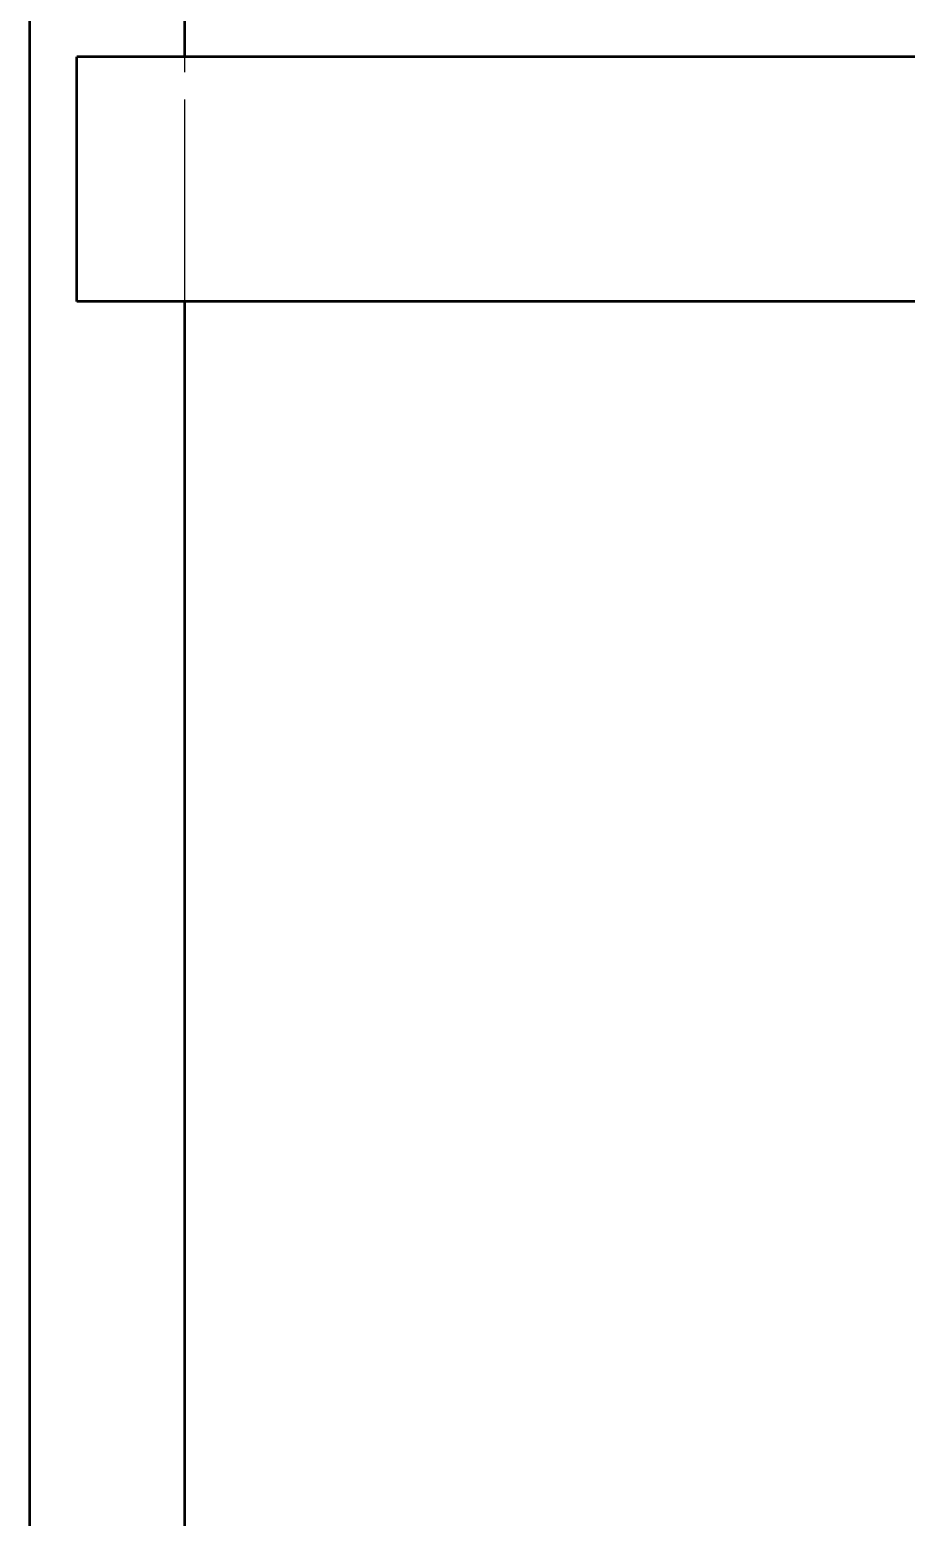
# Model space of a CAD drawing. Header units: millimetres. Extents: x 0 to 594, y 0 to 420.
# Drawn here: x 173.73 to 188.07, y 315.31 to 339.64 of the extents above; entities that cross this region are included whole.
import ezdxf

# ---------------------------------------------------------------- set-up
doc = ezdxf.new("R2010")
doc.units = ezdxf.units.MM
doc.linetypes.add('ISO02-TRAZOS', pattern=[3.75, 3, -0.75])
doc.layers.add('01-VISIBLE', color=7, linetype='CONTINUOUS', lineweight=50)
doc.layers.add('02-OCULTA', color=4, linetype='ISO02-TRAZOS', lineweight=25)

msp = doc.modelspace()

# ---------------------------------------------------------------- linework, layer by layer
at = {"layer": '01-VISIBLE'}
for p, q in [((173.73, 289.954), (173.73, 368.98)), ((176.27, 339.195), (176.27, 368.98)), ((209.4, 339.195), (174.5, 339.195)), ((174.5, 335.195), (174.5, 339.195)), ((209.4, 335.195), (174.5, 335.195)), ((176.27, 292.455), (176.27, 335.195))]:
    msp.add_line(p, q, dxfattribs=at)
at = {"layer": '02-OCULTA'}
for p, q in [((173.73, 275.5), (173.73, 368.98)), ((176.27, 275.5), (176.27, 368.98)), ((207.65, 339.195), (174.5, 339.195)), ((174.5, 335.195), (174.5, 339.195)), ((207.65, 339.195), (174.5, 339.195)), ((209.4, 339.195), (174.5, 339.195)), ((174.5, 335.195), (174.5, 339.195)), ((174.5, 335.195), (174.5, 339.195)), ((176.27, 335.195), (176.27, 339.195)), ((207.65, 335.195), (174.5, 335.195)), ((209.4, 335.195), (174.5, 335.195)), ((207.65, 335.195), (174.5, 335.195))]:
    msp.add_line(p, q, dxfattribs=at)

doc.saveas('drawing.dxf')
